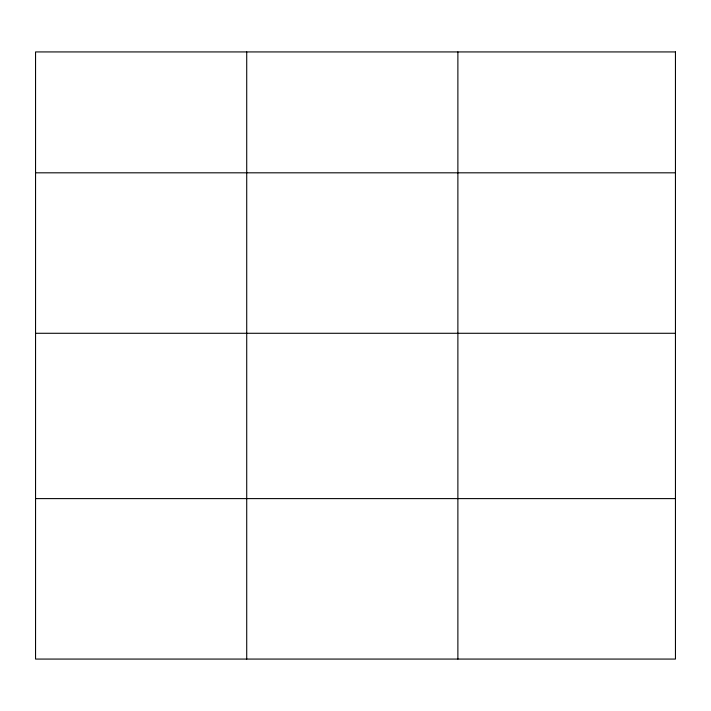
<?xml version="1.0" encoding="UTF-8"?>
<svg xmlns="http://www.w3.org/2000/svg" width="711" height="711" viewBox="0 0 711 711"><rect width="100%" height="100%" fill="white"/><g stroke="black" fill="none" stroke-linecap="round" stroke-linejoin="round"><path stroke-width="1.07" d="M35.55 172.817L675.45 172.817M35.55 333.281L675.45 333.281M35.55 498.607L675.45 498.607M457.884 51.93L457.884 659.07M246.717 51.93L246.717 659.07M675.45 51.93L35.55 51.93L35.55 659.07L675.45 659.07L675.45 51.93"/></g></svg>
